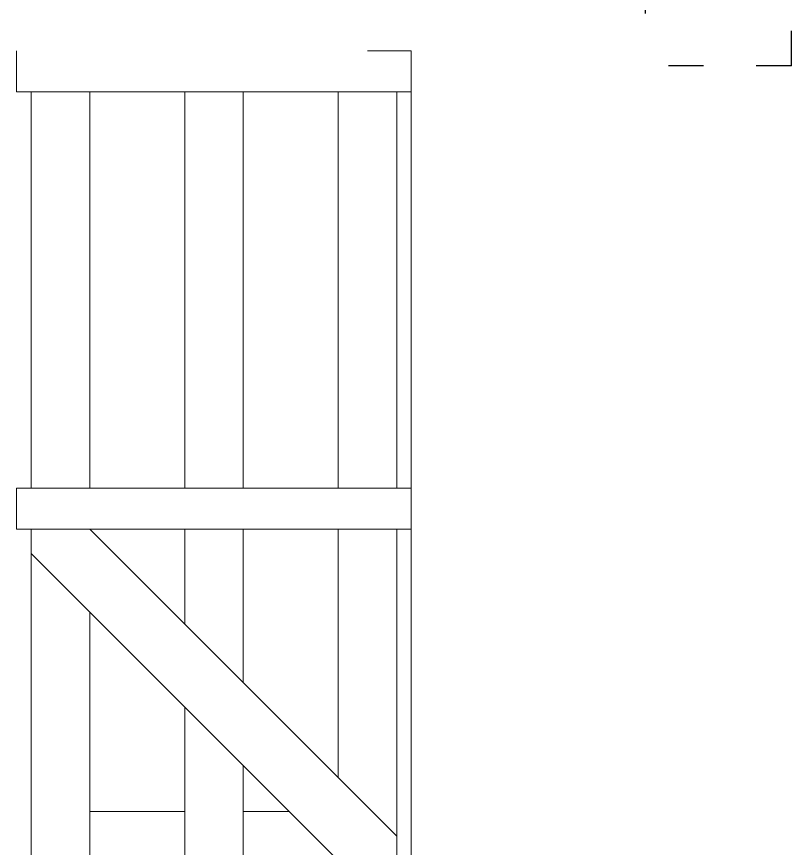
# Model space of a CAD drawing. Header units: millimetres. Extents: x 73 to 57768, y -40361 to 10065.
# Drawn here: x 3811.8 to 4076.8, y 2062.5 to 2346.9 of the extents above; entities that cross this region are included whole.
import ezdxf

# ---------------------------------------------------------------- set-up
doc = ezdxf.new("R2010")
doc.units = ezdxf.units.MM
doc.linetypes.add('ACAD_ISO03W100', pattern=[30, 12, -18])
doc.layers.add('cijevi', color=151, linetype='ACAD_ISO03W100', lineweight=30)
doc.layers.add('pogled', color=7, linetype='Continuous', lineweight=5, true_color=0x8db1c3)

msp = doc.modelspace()

# ---------------------------------------------------------------- linework, layer by layer
at = {"layer": 'cijevi'}
for p, q in [((4076.804, 2330.049), (4076.804, 2410.049)), ((4026.804, 2360.049), (4026.804, 2330.049)), ((4076.804, 2330.049), (4026.804, 2330.049))]:
    msp.add_line(p, q, dxfattribs=at)
at = {"layer": 'pogled'}
for p in [(3931.804, 2335.181), (3946.804, 2335.181)]:
    msp.add_line(p, (3946.804, 2335.181), dxfattribs=at)
for points in [[(3811.804, 2335.181), (3811.804, 2335.181)], [(3811.804, 2321.181), (3811.804, 2335.181)], [(3811.804, 2321.181), (3811.804, 2335.181)], [(3946.804, 2321.181), (3811.804, 2321.181)], [(3946.804, 2321.181), (3811.804, 2321.181)], [(3816.804, 2185.666), (3816.804, 2321.181)], [(3836.804, 2185.666), (3836.804, 2321.181)], [(3869.304, 2185.666), (3869.304, 2321.181)], [(3889.304, 2185.666), (3889.304, 2321.181)], [(3921.804, 2185.666), (3921.804, 2321.181)], [(3941.804, 2185.666), (3941.804, 2321.181)], [(3946.804, 2185.666), (3811.804, 2185.666)], [(3811.804, 2171.666), (3811.804, 2185.666)], [(3946.804, 2171.666), (3946.804, 2185.666)], [(3946.804, 2171.666), (3811.804, 2171.666)], [(3816.804, 2145.666), (3816.804, 2171.666)], [(3941.804, 2066.666), (3836.804, 2171.666)], [(3869.304, 2139.166), (3869.304, 2171.666)], [(3869.304, 2145.666), (3869.304, 2171.666)], [(3889.304, 2119.166), (3889.304, 2171.666)], [(3889.304, 2145.666), (3889.304, 2171.666)], [(3921.804, 2086.666), (3921.804, 2171.666)], [(3941.804, 2066.666), (3941.804, 2171.666)], [(3816.804, 1938.695), (3816.804, 2163.382)], [(3925.006, 2055.181), (3816.804, 2163.382)], [(3836.804, 1966.979), (3836.804, 2143.382)], [(3921.804, 2086.666), (3921.804, 2131.666)], [(3941.804, 1938.695), (3941.804, 2131.666)], [(3869.304, 1959.479), (3869.304, 2110.882)], [(3889.304, 1979.479), (3889.304, 2090.882)], [(3869.304, 2075.181), (3836.804, 2075.181)], [(3905.006, 2075.181), (3889.304, 2075.181)]]:
    msp.add_lwpolyline(points, dxfattribs=at)
at = {"layer": 'pogled', "ltscale": 5}
msp.add_lwpolyline([(3946.804, 2335.181), (3946.804, 1775.181), (3946.804, 1527.923)], dxfattribs=at)

doc.saveas('drawing.dxf')
